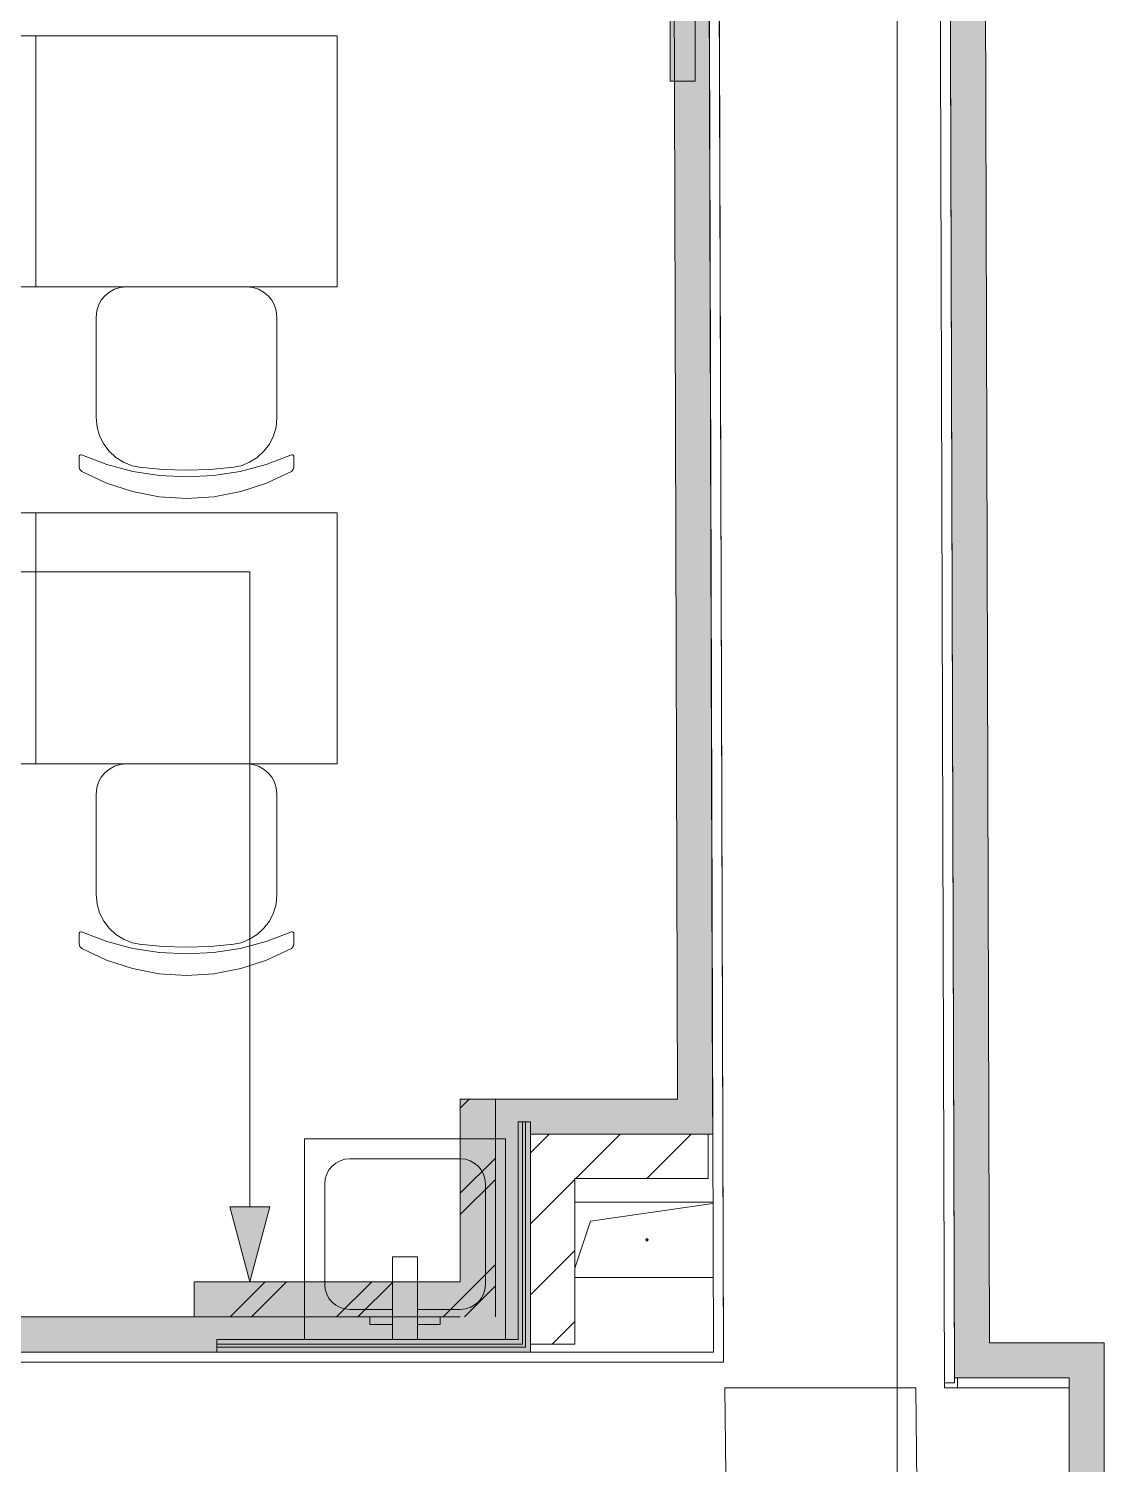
# Model space of a CAD drawing. Header units: millimetres. Extents: x 0 to 1189, y 0 to 841.
# Drawn here: x 286.38 to 307.8, y 492.2 to 520.79 of the extents above; entities that cross this region are included whole.
import ezdxf

# ---------------------------------------------------------------- set-up
doc = ezdxf.new("R2010")
doc.units = ezdxf.units.MM

msp = doc.modelspace()

# ---------------------------------------------------------------- hatches: boundary and pattern name
at = {"true_color": 0xf1d696}
h = msp.add_hatch(color=41, dxfattribs=at)
h.dxf.hatch_style = 2
h.paths.add_polyline_path([(305.511467, 494.621526), (304.811466, 494.621526), (304.343465, 651.257766), (305.043466, 651.257766)])
h = msp.add_hatch(color=41, dxfattribs=at)
h.dxf.hatch_style = 2
h.paths.add_polyline_path([(299.782458, 570.671643), (299.996458, 499.475534), (299.296457, 499.475534), (299.082457, 570.671643)])
at = {"true_color": 0x999999}
h = msp.add_hatch(color=253, dxfattribs=at)
h.dxf.hatch_style = 2
h.paths.add_polyline_path([(299.649458, 519.751565), (299.149457, 519.751565), (299.149457, 531.751583), (299.649458, 531.751583)])
at = {"true_color": 0xfd8379}
h = msp.add_hatch(color=11, dxfattribs=at)
h.dxf.hatch_style = 2
h.paths.add_polyline_path([(294.971451, 499.475534), (295.671452, 499.475534), (295.671452, 495.135527), (294.971451, 495.135527)])
at = {"true_color": 0xf1d696}
h = msp.add_hatch(color=41, dxfattribs=at)
h.dxf.hatch_style = 2
h.paths.add_polyline_path([(295.671452, 499.475534), (296.371453, 499.475534), (296.371453, 498.775533)])
h = msp.add_hatch(color=41, dxfattribs=at)
h.dxf.hatch_style = 2
h.paths.add_polyline_path([(295.671452, 498.775533), (295.671452, 499.475534), (296.371453, 498.775533)])
h = msp.add_hatch(color=41, dxfattribs=at)
h.dxf.hatch_style = 2
h.paths.add_polyline_path([(299.296457, 499.475534), (299.298457, 498.775533), (296.371453, 498.775533), (296.371453, 499.475534)])
h = msp.add_hatch(color=41, dxfattribs=at)
h.dxf.hatch_style = 2
h.paths.add_polyline_path([(299.996458, 499.475534), (299.998458, 498.775533), (299.296457, 499.475534)])
h = msp.add_hatch(color=41, dxfattribs=at)
h.dxf.hatch_style = 2
h.paths.add_polyline_path([(299.998458, 498.775533), (299.298457, 498.775533), (299.296457, 499.475534)])
h = msp.add_hatch(color=41, dxfattribs=at)
h.dxf.hatch_style = 2
h.paths.add_polyline_path([(295.671452, 498.775533), (296.371453, 498.775533), (296.371453, 495.135527), (295.671452, 495.135527)])
at = {"true_color": 0x0077b0}
h = msp.add_hatch(color=144, dxfattribs=at)
h.dxf.hatch_style = 2
h.paths.add_polyline_path([(290.781444, 495.835528), (290.381444, 497.328531), (291.181445, 497.328531)])
at = {"true_color": 0xfd8379}
h = msp.add_hatch(color=11, dxfattribs=at)
h.dxf.hatch_style = 2
h.paths.add_polyline_path([(294.971451, 495.835528), (294.971451, 495.135527), (289.668443, 495.135527), (289.668443, 495.835528)])
at = {"true_color": 0xdcd214}
h = msp.add_hatch(color=52, dxfattribs=at)
h.dxf.hatch_style = 2
h.paths.add_polyline_path([(295.671452, 495.135527), (295.671452, 494.435526), (240.398367, 494.435526), (240.398367, 495.135527)])
h = msp.add_hatch(color=52, dxfattribs=at)
h.dxf.hatch_style = 2
h.paths.add_polyline_path([(295.671452, 495.135527), (296.371453, 495.135527), (296.371453, 494.435526)])
h = msp.add_hatch(color=52, dxfattribs=at)
h.dxf.hatch_style = 2
h.paths.add_polyline_path([(295.671452, 494.435526), (295.671452, 495.135527), (296.371453, 494.435526)])
at = {"true_color": 0xf1d696}
h = msp.add_hatch(color=41, dxfattribs=at)
h.dxf.hatch_style = 2
h.paths.add_polyline_path([(305.511467, 494.621526), (304.815466, 493.923525), (304.811466, 494.621526)])
h = msp.add_hatch(color=41, dxfattribs=at)
h.dxf.hatch_style = 2
h.paths.add_polyline_path([(305.511467, 494.621526), (305.513467, 493.921525), (304.813466, 493.921525)])
h = msp.add_hatch(color=41, dxfattribs=at)
h.dxf.hatch_style = 2
h.paths.add_polyline_path([(307.097469, 494.621526), (307.097469, 493.921525), (305.513467, 493.921525), (305.511467, 494.621526)])
h = msp.add_hatch(color=41, dxfattribs=at)
h.dxf.hatch_style = 2
h.paths.add_polyline_path([(307.097469, 493.921525), (307.79747, 494.621526), (307.79747, 493.921525)])
h = msp.add_hatch(color=41, dxfattribs=at)
h.dxf.hatch_style = 2
h.paths.add_polyline_path([(307.097469, 494.621526), (307.79747, 494.621526), (307.097469, 493.921525)])
h = msp.add_hatch(color=41, dxfattribs=at)
h.dxf.hatch_style = 2
h.paths.add_polyline_path([(307.79747, 487.821516), (307.097469, 487.821516), (307.097469, 493.921525), (307.79747, 493.921525)])

# ---------------------------------------------------------------- linework, layer by layer
at = {"color": 7, "lineweight": 0}
for points in [[(303.672464, 237.628134), (303.672464, 730.151886)], [(304.343465, 651.257766), (304.813466, 493.921525)], [(305.511467, 494.621526), (305.043466, 651.257766)], [(299.082457, 570.671643), (299.296457, 499.475534)], [(299.996458, 499.475534), (299.782458, 570.671643)], [(299.854458, 546.900606), (300.011458, 494.435526)], [(300.055458, 546.901606), (300.212459, 494.235526)], [(304.613465, 493.721525), (304.455465, 546.914606)], [(304.813466, 493.822525), (304.655465, 546.914606)], [(300.172459, 507.621546), (300.130459, 521.621568)], [(300.211459, 494.435526), (300.172459, 507.621546)], [(294.971451, 499.296534), (295.150451, 499.475534)], [(294.971451, 499.475534), (294.971451, 495.835528)], [(295.671452, 499.475534), (294.971451, 499.475534)], [(295.671452, 495.135527), (295.671452, 499.475534)], [(295.671452, 499.475534), (296.371453, 499.475534)], [(295.671452, 499.475534), (295.671452, 495.135527)], [(299.296457, 499.475534), (296.371453, 499.475534)], [(299.998458, 498.775533), (299.996458, 499.475534)], [(296.121452, 499.025533), (296.121452, 494.685526)], [(296.371453, 499.025533), (296.121452, 499.025533)], [(296.211453, 494.595526), (296.211453, 499.025533)], [(296.271453, 494.535526), (296.271453, 499.025533)], [(296.371453, 494.435526), (296.371453, 499.025533)], [(291.871446, 498.685533), (291.871446, 494.685526)], [(295.871452, 498.685533), (291.871446, 498.685533)], [(291.871446, 498.685533), (295.871452, 498.685533)], [(291.871446, 494.685526), (291.871446, 498.685533)], [(295.871452, 494.685526), (295.871452, 498.685533)], [(295.871452, 498.685533), (295.871452, 494.685526)], [(299.911458, 498.775533), (296.371453, 498.775533)], [(296.371453, 495.135527), (296.371453, 498.775533)], [(296.371453, 498.775533), (299.998458, 498.775533)], [(299.911458, 498.775533), (299.998458, 498.775533)], [(299.911458, 497.895531), (299.911458, 498.775533)], [(292.271447, 497.785531), (292.281611, 497.886258), (292.310759, 497.980094), (292.356876, 498.065024), (292.417947, 498.139032), (292.491955, 498.200102), (292.576884, 498.246219), (292.670721, 498.275368), (292.771447, 498.285532)], [(292.771447, 498.285532), (294.971451, 498.285532)], [(294.971451, 497.599531), (295.671452, 498.299532)], [(294.971451, 498.285532), (295.072177, 498.275368), (295.166013, 498.246219), (295.250943, 498.200102), (295.324951, 498.139032), (295.386022, 498.065024), (295.432139, 497.980094), (295.461287, 497.886258), (295.471451, 497.785531)], [(294.971451, 497.17453), (295.671452, 497.874531)], [(297.251454, 494.595526), (297.251454, 497.895531)], [(297.251454, 497.895531), (299.911458, 497.895531)], [(292.271447, 495.785528), (292.271447, 497.785531)], [(295.471451, 497.785531), (295.471451, 495.785528)], [(300.002458, 497.421531), (297.251454, 497.421531)], [(300.002458, 497.421531), (297.251454, 497.421531)], [(300.002458, 497.395531), (297.564455, 497.04653)], [(297.564455, 497.04653), (297.251454, 496.108529)], [(298.689456, 496.646529), (298.664456, 496.671529), (298.689456, 496.69653)], [(298.689456, 496.646529), (298.664456, 496.671529), (298.668456, 496.68453)], [(298.689456, 496.69653), (298.714456, 496.671529), (298.689456, 496.646529)], [(298.713456, 496.67853), (298.689456, 496.646529)], [(293.621449, 496.335529), (293.621449, 494.685526)], [(294.121449, 496.335529), (293.621449, 496.335529)], [(294.121449, 494.685526), (294.121449, 496.335529)], [(294.971451, 495.477528), (295.671452, 496.177529)], [(294.971451, 495.835528), (289.668443, 495.835528)], [(289.668443, 495.835528), (289.668443, 495.135527)], [(290.386444, 495.135527), (291.086445, 495.835528)], [(290.810444, 495.135527), (291.510445, 495.835528)], [(292.507447, 495.135527), (293.207448, 495.835528)], [(292.932448, 495.135527), (293.632449, 495.835528)], [(297.251454, 495.921528), (300.007458, 495.921528)], [(297.251454, 495.921528), (300.007458, 495.921528)], [(292.771447, 495.285527), (292.670721, 495.295691), (292.576884, 495.32484), (292.491955, 495.370957), (292.417947, 495.432028), (292.356876, 495.506036), (292.310759, 495.590965), (292.281611, 495.684801), (292.271447, 495.785528)], [(295.471451, 495.785528), (295.461287, 495.684801), (295.432139, 495.590965), (295.386022, 495.506036), (295.324951, 495.432028), (295.250943, 495.370957), (295.166013, 495.32484), (295.072177, 495.295691), (294.971451, 495.285527)], [(295.053451, 495.135527), (295.671452, 495.753528)], [(293.621449, 495.285527), (292.771447, 495.285527)], [(294.971451, 495.285527), (294.121449, 495.285527)], [(294.62945, 495.135527), (294.971451, 495.477528)], [(294.971451, 495.135527), (240.398367, 495.135527)], [(289.668443, 495.135527), (294.971451, 495.135527)], [(293.171448, 495.135527), (293.171448, 494.985527)], [(293.621449, 495.135527), (293.171448, 495.135527)], [(293.171448, 494.985527), (293.621449, 494.985527)], [(294.121449, 495.135527), (294.57145, 495.135527)], [(294.57145, 494.985527), (294.121449, 494.985527)], [(294.57145, 495.135527), (294.57145, 494.985527)], [(296.371453, 494.435526), (296.371453, 495.135527)], [(296.121452, 494.685526), (290.121443, 494.685526)], [(290.121443, 494.685526), (290.121443, 494.435526)], [(300.011458, 494.435526), (239.698366, 494.435526)], [(240.398367, 494.435526), (296.371453, 494.435526)], [(296.211453, 494.595526), (290.121443, 494.595526)], [(296.271453, 494.535526), (290.121443, 494.535526)], [(296.371453, 494.595526), (297.251454, 494.595526)], [(300.212459, 494.235526), (300.211459, 494.435526)], [(307.79747, 494.621526), (305.511467, 494.621526)], [(307.79747, 494.621526), (307.79747, 493.921525)], [(239.698366, 494.235526), (300.212459, 494.235526)], [(300.212459, 494.235526), (240.396367, 494.235526)], [(304.613465, 493.821525), (304.813466, 493.822525)], [(304.813466, 493.921525), (305.513467, 493.921525)], [(307.097469, 493.921525), (304.876466, 493.921525)], [(304.876466, 493.921525), (304.876466, 493.721525)], [(305.513467, 493.921525), (307.097469, 493.921525)], [(307.097469, 493.721525), (307.097469, 493.921525)], [(307.097469, 493.921525), (307.097469, 487.821516)], [(307.79747, 487.121515), (307.79747, 493.921525)], [(307.097469, 493.721525), (304.613465, 493.721525)], [(307.097469, 488.021516), (307.097469, 493.721525)]]:
    msp.add_lwpolyline(points, dxfattribs=at)
at = {"color": 253, "lineweight": 0, "true_color": 0x999999}
for points in [[(299.149457, 519.751565), (299.149457, 531.751583)], [(299.649458, 531.751583), (299.649458, 519.751565)], [(280.518429, 520.651566), (286.518438, 520.651566)], [(286.518438, 520.651566), (286.518438, 515.651558)], [(286.518438, 515.651558), (286.518438, 520.651566)], [(286.518438, 520.651566), (292.518447, 520.651566)], [(292.518447, 520.651566), (292.518447, 515.651558)], [(299.649458, 519.751565), (299.149457, 519.751565)], [(286.518438, 515.651558), (280.518429, 515.651558)], [(292.518447, 515.651558), (286.518438, 515.651558)], [(287.71944, 515.051558), (287.731645, 515.172659), (287.766643, 515.28537), (287.822008, 515.3873), (287.895315, 515.476058), (287.984137, 515.549254), (288.08605, 515.604496), (288.198626, 515.639394), (288.31944, 515.651558)], [(287.71944, 515.051558), (287.731645, 515.172659), (287.766643, 515.28537), (287.822008, 515.3873), (287.895315, 515.476058), (287.984137, 515.549254), (288.08605, 515.604496), (288.198626, 515.639394), (288.31944, 515.651558)], [(288.31844, 515.651558), (290.719444, 515.651558)], [(288.31844, 515.651558), (290.719444, 515.651558)], [(290.719444, 515.651558), (290.840259, 515.639394), (290.952835, 515.604496), (291.054747, 515.549254), (291.14357, 515.476058), (291.216877, 515.3873), (291.272242, 515.28537), (291.30724, 515.172659), (291.319445, 515.051558)], [(290.719444, 515.651558), (290.840259, 515.639394), (290.952835, 515.604496), (291.054747, 515.549254), (291.14357, 515.476058), (291.216877, 515.3873), (291.272242, 515.28537), (291.30724, 515.172659), (291.319445, 515.051558)], [(287.71944, 515.051558), (287.71944, 513.048555)], [(287.71944, 515.051558), (287.71944, 513.048555)], [(291.319445, 515.051558), (291.319445, 513.048555)], [(291.319445, 515.051558), (291.319445, 513.048555)], [(288.619441, 512.053553), (288.434056, 512.090196), (288.263237, 512.158819), (288.110114, 512.255965), (287.977815, 512.378178), (287.869469, 512.522001), (287.788205, 512.683976), (287.737152, 512.860646), (287.71944, 513.048555)], [(288.619441, 512.053553), (288.434056, 512.090196), (288.263237, 512.158819), (288.110114, 512.255965), (287.977815, 512.378178), (287.869469, 512.522001), (287.788205, 512.683976), (287.737152, 512.860646), (287.71944, 513.048555)], [(291.319445, 513.048555), (291.301732, 512.860646), (291.250679, 512.683976), (291.169416, 512.522001), (291.06107, 512.378178), (290.928771, 512.255965), (290.775647, 512.158819), (290.604829, 512.090196), (290.419444, 512.053553)], [(291.319445, 513.048555), (291.301732, 512.860646), (291.250679, 512.683976), (291.169416, 512.522001), (291.06107, 512.378178), (290.928771, 512.255965), (290.775647, 512.158819), (290.604829, 512.090196), (290.419444, 512.053553)], [(287.384439, 512.278553), (287.393064, 512.299553), (287.414439, 512.308553), (287.427439, 512.305553)], [(287.384439, 512.278553), (287.393064, 512.299553), (287.414439, 512.308553), (287.427439, 512.305553)], [(287.384439, 512.061553), (287.384439, 512.278553)], [(287.384439, 512.061553), (287.384439, 512.278553)], [(291.611446, 512.305553), (291.107382, 512.115037), (290.587944, 511.977678), (290.057256, 511.894506), (289.519442, 511.866553), (288.981629, 511.894506), (288.450941, 511.977678), (287.931502, 512.115037), (287.427439, 512.305553)], [(291.611446, 512.305553), (291.107382, 512.115037), (290.587944, 511.977678), (290.057256, 511.894506), (289.519442, 511.866553), (288.981629, 511.894506), (288.450941, 511.977678), (287.931502, 512.115037), (287.427439, 512.305553)], [(291.611446, 512.305553), (291.624446, 512.308553), (291.645821, 512.299553), (291.654446, 512.278553)], [(291.611446, 512.305553), (291.624446, 512.308553), (291.645821, 512.299553), (291.654446, 512.278553)], [(291.654446, 512.061553), (291.654446, 512.278553)], [(291.654446, 512.061553), (291.654446, 512.278553)], [(287.431439, 511.976553), (287.397064, 512.013428), (287.384439, 512.061553)], [(287.431439, 511.976553), (287.397064, 512.013428), (287.384439, 512.061553)], [(291.607446, 511.976553), (291.114414, 511.742834), (290.597944, 511.573802), (290.064224, 511.471146), (289.519442, 511.436552), (288.97466, 511.471146), (288.440941, 511.573802), (287.924471, 511.742834), (287.431439, 511.976553)], [(291.607446, 511.976553), (291.114414, 511.742834), (290.597944, 511.573802), (290.064224, 511.471146), (289.519442, 511.436552), (288.97466, 511.471146), (288.440941, 511.573802), (287.924471, 511.742834), (287.431439, 511.976553)], [(290.460444, 512.058553), (289.991068, 512.017178), (289.519442, 512.003553), (289.047817, 512.017178), (288.578441, 512.058553)], [(290.460444, 512.058553), (289.991068, 512.017178), (289.519442, 512.003553), (289.047817, 512.017178), (288.578441, 512.058553)], [(291.654446, 512.061553), (291.641821, 512.013428), (291.607446, 511.976553)], [(291.654446, 512.061553), (291.641821, 512.013428), (291.607446, 511.976553)], [(280.518429, 511.151552), (286.518438, 511.151552)], [(286.518438, 511.151552), (286.518438, 506.151544)], [(286.518438, 506.151544), (286.518438, 511.151552)], [(286.518438, 511.151552), (292.518447, 511.151552)], [(292.518447, 511.151552), (292.518447, 506.151544)], [(286.518438, 506.151544), (280.518429, 506.151544)], [(292.518447, 506.151544), (286.518438, 506.151544)], [(287.71944, 505.551543), (287.731645, 505.672645), (287.766643, 505.785356), (287.822008, 505.887286), (287.895315, 505.976044), (287.984137, 506.049239), (288.08605, 506.104481), (288.198626, 506.13938), (288.31944, 506.151544)], [(287.71944, 505.551543), (287.731645, 505.672645), (287.766643, 505.785356), (287.822008, 505.887286), (287.895315, 505.976044), (287.984137, 506.049239), (288.08605, 506.104481), (288.198626, 506.13938), (288.31944, 506.151544)], [(288.31844, 506.151544), (290.719444, 506.151544)], [(288.31844, 506.151544), (290.719444, 506.151544)], [(290.719444, 506.151544), (290.840259, 506.13938), (290.952835, 506.104481), (291.054747, 506.049239), (291.14357, 505.976044), (291.216877, 505.887286), (291.272242, 505.785356), (291.30724, 505.672645), (291.319445, 505.551543)], [(290.719444, 506.151544), (290.840259, 506.13938), (290.952835, 506.104481), (291.054747, 506.049239), (291.14357, 505.976044), (291.216877, 505.887286), (291.272242, 505.785356), (291.30724, 505.672645), (291.319445, 505.551543)], [(287.71944, 505.551543), (287.71944, 503.54854)], [(287.71944, 505.551543), (287.71944, 503.54854)], [(291.319445, 505.551543), (291.319445, 503.54854)], [(291.319445, 505.551543), (291.319445, 503.54854)], [(288.619441, 502.553538), (288.434056, 502.590181), (288.263237, 502.658804), (288.110114, 502.755951), (287.977815, 502.878164), (287.869469, 503.021986), (287.788205, 503.183961), (287.737152, 503.360632), (287.71944, 503.54854)], [(288.619441, 502.553538), (288.434056, 502.590181), (288.263237, 502.658804), (288.110114, 502.755951), (287.977815, 502.878164), (287.869469, 503.021986), (287.788205, 503.183961), (287.737152, 503.360632), (287.71944, 503.54854)], [(291.319445, 503.54854), (291.301732, 503.360632), (291.250679, 503.183961), (291.169416, 503.021986), (291.06107, 502.878164), (290.928771, 502.755951), (290.775647, 502.658804), (290.604829, 502.590181), (290.419444, 502.553538)], [(291.319445, 503.54854), (291.301732, 503.360632), (291.250679, 503.183961), (291.169416, 503.021986), (291.06107, 502.878164), (290.928771, 502.755951), (290.775647, 502.658804), (290.604829, 502.590181), (290.419444, 502.553538)], [(287.384439, 502.778539), (287.393064, 502.799539), (287.414439, 502.808539), (287.427439, 502.805539)], [(287.384439, 502.778539), (287.393064, 502.799539), (287.414439, 502.808539), (287.427439, 502.805539)], [(287.384439, 502.561538), (287.384439, 502.778539)], [(287.384439, 502.561538), (287.384439, 502.778539)], [(291.611446, 502.805539), (291.107382, 502.615023), (290.587944, 502.477663), (290.057256, 502.394491), (289.519442, 502.366538), (288.981629, 502.394491), (288.450941, 502.477663), (287.931502, 502.615023), (287.427439, 502.805539)], [(291.611446, 502.805539), (291.107382, 502.615023), (290.587944, 502.477663), (290.057256, 502.394491), (289.519442, 502.366538), (288.981629, 502.394491), (288.450941, 502.477663), (287.931502, 502.615023), (287.427439, 502.805539)], [(291.611446, 502.805539), (291.624446, 502.808539), (291.645821, 502.799539), (291.654446, 502.778539)], [(291.611446, 502.805539), (291.624446, 502.808539), (291.645821, 502.799539), (291.654446, 502.778539)], [(291.654446, 502.561538), (291.654446, 502.778539)], [(291.654446, 502.561538), (291.654446, 502.778539)], [(287.431439, 502.476538), (287.397064, 502.513413), (287.384439, 502.561538)], [(287.431439, 502.476538), (287.397064, 502.513413), (287.384439, 502.561538)], [(291.607446, 502.476538), (291.114414, 502.242819), (290.597944, 502.073788), (290.064224, 501.971131), (289.519442, 501.936538), (288.97466, 501.971131), (288.440941, 502.073788), (287.924471, 502.242819), (287.431439, 502.476538)], [(291.607446, 502.476538), (291.114414, 502.242819), (290.597944, 502.073788), (290.064224, 501.971131), (289.519442, 501.936538), (288.97466, 501.971131), (288.440941, 502.073788), (287.924471, 502.242819), (287.431439, 502.476538)], [(290.460444, 502.558538), (289.991068, 502.517163), (289.519442, 502.503538), (289.047817, 502.517163), (288.578441, 502.558538)], [(290.460444, 502.558538), (289.991068, 502.517163), (289.519442, 502.503538), (289.047817, 502.517163), (288.578441, 502.558538)], [(291.654446, 502.561538), (291.641821, 502.513413), (291.607446, 502.476538)], [(291.654446, 502.561538), (291.641821, 502.513413), (291.607446, 502.476538)]]:
    msp.add_lwpolyline(points, dxfattribs=at)
at = {"color": 144, "lineweight": 0, "true_color": 0x0077b0}
for points in [[(290.781444, 509.97755), (280.781429, 509.97755)], [(290.781444, 497.328531), (290.781444, 509.97755)], [(290.381444, 497.328531), (291.181445, 497.328531)], [(290.781444, 495.835528), (290.381444, 497.328531)], [(290.781444, 495.835528), (291.181445, 497.328531)]]:
    msp.add_lwpolyline(points, dxfattribs=at)
at = {"color": 250, "lineweight": 0, "true_color": 0x353535}
for points in [[(296.371453, 498.405532), (296.741453, 498.775533)], [(297.275454, 497.895531), (298.155456, 498.775533)], [(298.689456, 497.895531), (299.569458, 498.775533)], [(296.371453, 496.99153), (297.251454, 497.871531)], [(296.371453, 495.577528), (297.251454, 496.457529)], [(296.803453, 494.595526), (297.251454, 495.043527)]]:
    msp.add_lwpolyline(points, dxfattribs=at)
at = {"color": 8, "lineweight": 0, "true_color": 0x7f7f7f}
for points in [[(304.043465, 493.721525), (300.242459, 493.721525)], [(300.290459, 489.135518), (300.242459, 493.721525)], [(304.043465, 493.721525), (304.102465, 488.021516)]]:
    msp.add_lwpolyline(points, dxfattribs=at)

doc.saveas('drawing.dxf')
